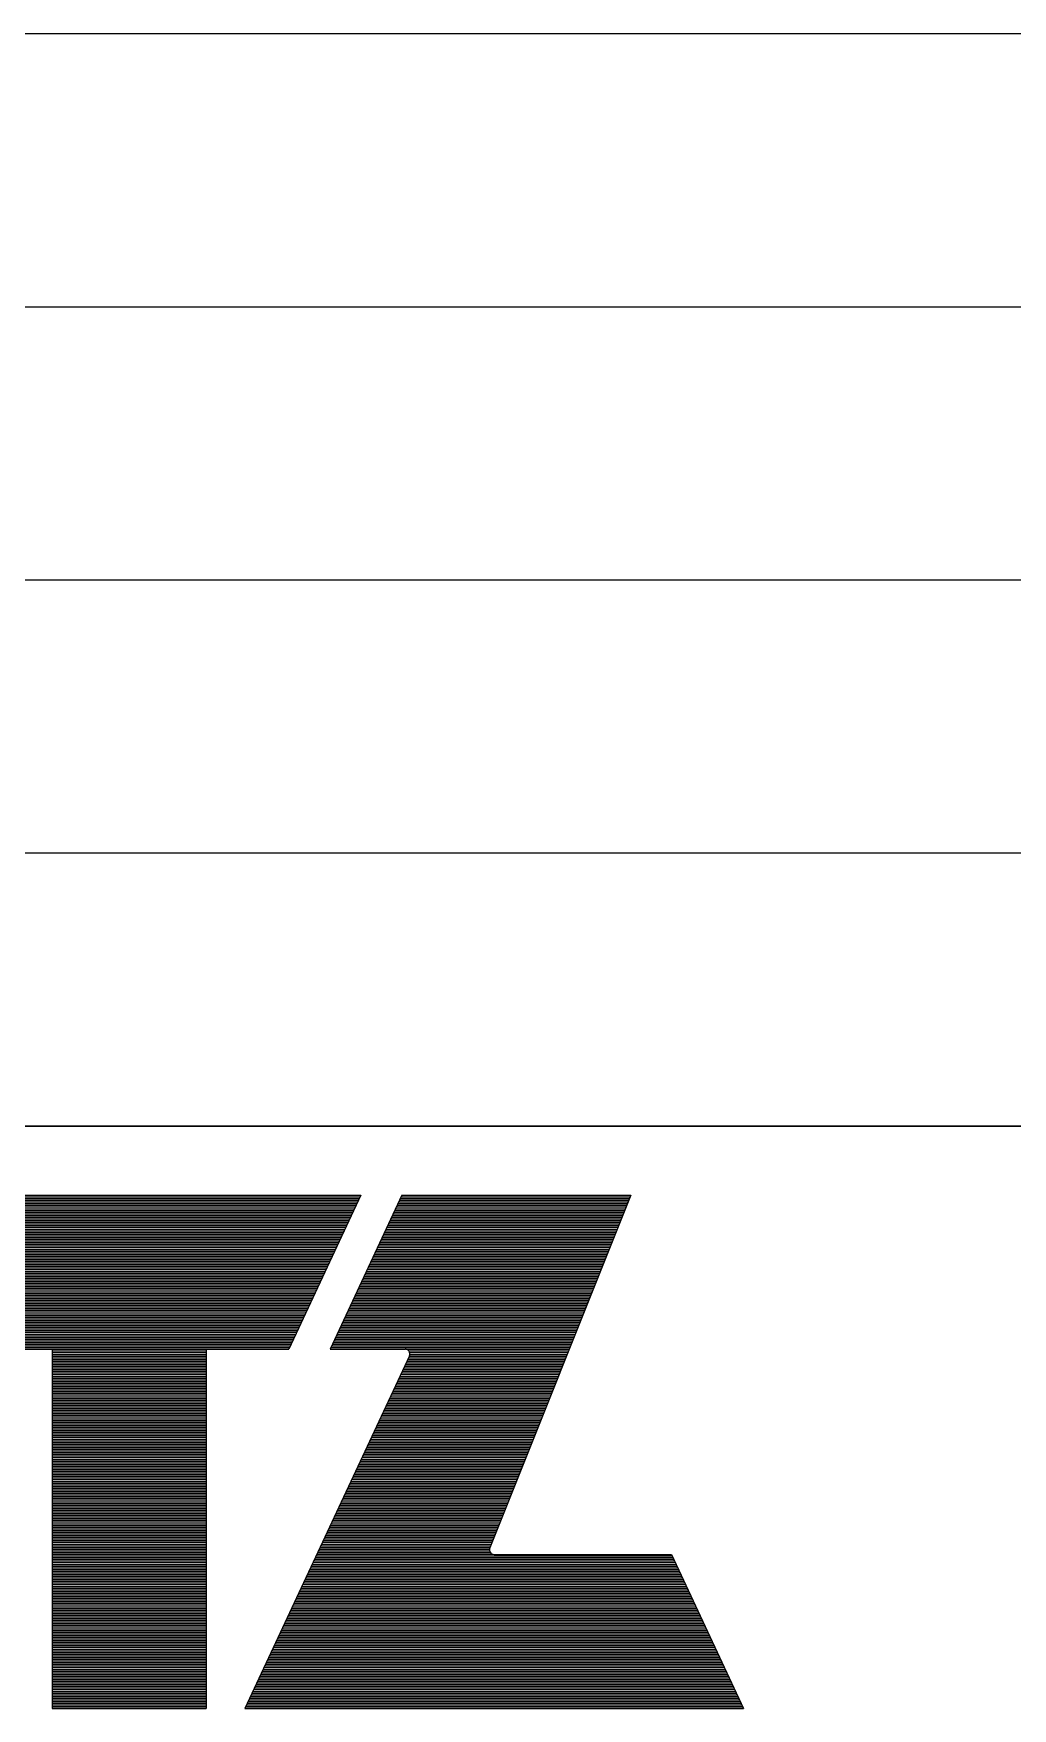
# Model space of a CAD drawing. Header units: millimetres. Extents: x 39335 to 110675, y -13954 to 36506.
# Drawn here: x 105634 to 106709, y -11114 to -9274 of the extents above; entities that cross this region are included whole.
import ezdxf

# ---------------------------------------------------------------- set-up
doc = ezdxf.new("R2010")
doc.units = ezdxf.units.MM
for name, color, linetype in [('10', 3, 'Continuous'), ('20', 4, 'Continuous'), ('schriftfeld', 7, 'Continuous')]:
    doc.layers.add(name, color=color, linetype=linetype)
doc.styles.add('Drawing NO', font='arial.ttf')
doc.styles.add('SIMPLEX', font='SIMPLEX.SHX')

# ---------------------------------------------------------------- blocks, each defined once
blk = doc.blocks.new('*X8')
at = {"color": 0, "linetype": 'ByBlock'}
for p, q in [((1106.627, 86.17989), (1110.833, 86.17989)), ((1106.641, 86.2109), (1110.845, 86.2109)), ((1106.656, 86.2419), (1110.857, 86.2419)), ((1106.67, 86.2729), (1110.87, 86.2729)), ((1106.685, 86.30389), (1110.882, 86.30389)), ((1106.699, 86.3349), (1110.895, 86.3349)), ((1106.714, 86.3659), (1110.907, 86.3659)), ((1106.482, 85.8699), (1110.708, 85.8699)), ((1106.497, 85.90089), (1110.721, 85.90089)), ((1106.511, 85.9319), (1110.733, 85.9319)), ((1106.526, 85.9629), (1110.746, 85.9629)), ((1106.54, 85.9939), (1110.758, 85.9939)), ((1106.554, 86.02489), (1110.771, 86.02489)), ((1106.569, 86.05589), (1110.783, 86.05589)), ((1106.583, 86.0869), (1110.795, 86.0869)), ((1106.598, 86.1179), (1110.808, 86.1179)), ((1106.612, 86.1489), (1110.82, 86.1489)), ((1106.338, 85.5599), (1110.584, 85.5599)), ((1106.352, 85.5909), (1110.597, 85.5909)), ((1106.367, 85.62189), (1110.609, 85.62189)), ((1106.381, 85.65289), (1110.622, 85.65289)), ((1106.396, 85.6839), (1110.634, 85.6839)), ((1106.41, 85.7149), (1110.646, 85.7149)), ((1106.424, 85.7459), (1110.659, 85.7459)), ((1106.439, 85.77689), (1110.671, 85.77689)), ((1106.453, 85.8079), (1110.684, 85.8079)), ((1106.468, 85.8389), (1110.696, 85.8389)), ((1106.193, 85.24989), (1110.46, 85.24989)), ((1106.208, 85.2809), (1110.473, 85.2809)), ((1106.222, 85.3119), (1110.485, 85.3119)), ((1106.236, 85.3429), (1110.498, 85.3429)), ((1106.251, 85.37389), (1110.51, 85.37389)), ((1106.265, 85.4049), (1110.522, 85.4049)), ((1106.28, 85.4359), (1110.535, 85.4359)), ((1106.294, 85.4669), (1110.547, 85.4669)), ((1106.309, 85.49789), (1110.56, 85.49789)), ((1106.323, 85.5289), (1110.572, 85.5289)), ((1106.049, 84.9399), (1110.336, 84.9399)), ((1106.063, 84.97089), (1110.349, 84.97089)), ((1106.077, 85.0019), (1110.361, 85.0019)), ((1106.092, 85.0329), (1110.374, 85.0329)), ((1106.106, 85.0639), (1110.386, 85.0639)), ((1106.121, 85.09489), (1110.398, 85.09489)), ((1106.135, 85.1259), (1110.411, 85.1259)), ((1106.15, 85.1569), (1110.423, 85.1569)), ((1106.164, 85.1879), (1110.436, 85.1879)), ((1106.179, 85.21889), (1110.448, 85.21889)), ((1105.904, 84.6299), (1110.212, 84.6299)), ((1105.918, 84.6609), (1110.225, 84.6609)), ((1105.933, 84.69189), (1110.237, 84.69189)), ((1105.947, 84.7229), (1110.25, 84.7229)), ((1105.962, 84.7539), (1110.262, 84.7539)), ((1105.976, 84.7849), (1110.274, 84.7849)), ((1105.991, 84.8159), (1110.287, 84.8159)), ((1106.005, 84.84689), (1110.299, 84.84689)), ((1106.02, 84.8779), (1110.312, 84.8779)), ((1106.034, 84.9089), (1110.324, 84.9089)), ((1105.759, 84.3199), (1110.088, 84.3199)), ((1105.774, 84.3509), (1110.101, 84.3509)), ((1105.788, 84.3819), (1110.113, 84.3819)), ((1105.803, 84.4129), (1110.125, 84.4129)), ((1105.817, 84.44389), (1110.138, 84.44389)), ((1105.832, 84.4749), (1110.15, 84.4749)), ((1105.846, 84.5059), (1110.163, 84.5059)), ((1105.861, 84.5369), (1110.175, 84.5369)), ((1105.875, 84.56789), (1110.188, 84.56789)), ((1105.89, 84.5989), (1110.2, 84.5989)), ((1105.615, 84.0099), (1109.964, 84.0099)), ((1105.629, 84.04089), (1109.977, 84.04089)), ((1105.644, 84.0719), (1109.989, 84.0719)), ((1105.658, 84.1029), (1110.001, 84.1029)), ((1105.673, 84.1339), (1110.014, 84.1339)), ((1105.687, 84.16489), (1110.026, 84.16489)), ((1105.702, 84.1959), (1110.039, 84.1959)), ((1105.716, 84.2269), (1110.051, 84.2269)), ((1105.73, 84.2579), (1110.063, 84.2579)), ((1105.745, 84.28889), (1110.076, 84.28889)), ((1105.485, 83.7309), (1109.853, 83.7309)), ((1105.499, 83.76189), (1109.865, 83.76189)), ((1105.514, 83.7929), (1109.877, 83.7929)), ((1105.528, 83.8239), (1109.89, 83.8239)), ((1105.543, 83.8549), (1109.902, 83.8549)), ((1105.557, 83.88589), (1109.915, 83.88589)), ((1105.572, 83.91689), (1109.927, 83.91689)), ((1105.586, 83.9479), (1109.939, 83.9479)), ((1105.6, 83.9789), (1109.952, 83.9789)), ((1105.427, 83.6069), (1109.803, 83.6069)), ((1105.441, 83.63789), (1109.815, 83.63789)), ((1105.456, 83.6689), (1109.828, 83.6689)), ((1105.47, 83.6999), (1109.84, 83.6999)), ((1106.797, 83.5759), (1109.791, 83.5759)), ((1106.848, 83.4209), (1109.729, 83.4209)), ((1106.853, 83.5449), (1109.778, 83.5449)), ((1106.863, 83.4519), (1109.741, 83.4519)), ((1106.869, 83.51389), (1109.766, 83.51389)), ((1106.871, 83.48289), (1109.753, 83.48289)), ((1106.704, 83.11089), (1109.604, 83.11089)), ((1106.718, 83.1419), (1109.617, 83.1419)), ((1106.733, 83.1729), (1109.629, 83.1729)), ((1106.747, 83.2039), (1109.642, 83.2039)), ((1106.762, 83.23489), (1109.654, 83.23489)), ((1106.776, 83.2659), (1109.667, 83.2659)), ((1106.791, 83.2969), (1109.679, 83.2969)), ((1106.805, 83.3279), (1109.691, 83.3279)), ((1106.819, 83.35889), (1109.704, 83.35889)), ((1106.834, 83.3899), (1109.716, 83.3899)), ((1106.559, 82.8009), (1109.48, 82.8009)), ((1106.574, 82.83189), (1109.493, 82.83189)), ((1106.588, 82.8629), (1109.505, 82.8629)), ((1106.603, 82.8939), (1109.518, 82.8939)), ((1106.617, 82.9249), (1109.53, 82.9249)), ((1106.631, 82.95589), (1109.542, 82.95589)), ((1106.646, 82.9869), (1109.555, 82.9869)), ((1106.66, 83.0179), (1109.567, 83.0179)), ((1106.675, 83.0489), (1109.58, 83.0489)), ((1106.689, 83.0799), (1109.592, 83.0799)), ((1106.415, 82.4909), (1109.356, 82.4909)), ((1106.429, 82.5219), (1109.369, 82.5219)), ((1106.444, 82.55289), (1109.381, 82.55289)), ((1106.458, 82.5839), (1109.394, 82.5839)), ((1106.472, 82.6149), (1109.406, 82.6149)), ((1106.487, 82.6459), (1109.418, 82.6459)), ((1106.501, 82.6769), (1109.431, 82.6769)), ((1106.516, 82.70789), (1109.443, 82.70789)), ((1106.53, 82.7389), (1109.456, 82.7389)), ((1106.545, 82.7699), (1109.468, 82.7699)), ((1106.27, 82.18089), (1109.232, 82.18089)), ((1106.285, 82.2119), (1109.245, 82.2119)), ((1106.299, 82.2429), (1109.257, 82.2429)), ((1106.313, 82.2739), (1109.27, 82.2739)), ((1106.328, 82.30489), (1109.282, 82.30489)), ((1106.342, 82.3359), (1109.294, 82.3359)), ((1106.357, 82.3669), (1109.307, 82.3669)), ((1106.371, 82.3979), (1109.319, 82.3979)), ((1106.386, 82.42889), (1109.332, 82.42889)), ((1106.4, 82.4599), (1109.344, 82.4599)), ((1106.125, 81.8709), (1109.108, 81.8709)), ((1106.14, 81.90189), (1109.121, 81.90189)), ((1106.154, 81.9329), (1109.133, 81.9329)), ((1106.169, 81.9639), (1109.146, 81.9639)), ((1106.183, 81.9949), (1109.158, 81.9949)), ((1106.198, 82.02589), (1109.17, 82.02589)), ((1106.212, 82.0569), (1109.183, 82.0569)), ((1106.227, 82.0879), (1109.195, 82.0879)), ((1106.241, 82.1189), (1109.208, 82.1189)), ((1106.256, 82.14989), (1109.22, 82.14989)), ((1105.981, 81.5609), (1108.984, 81.5609)), ((1105.995, 81.5919), (1108.997, 81.5919)), ((1106.01, 81.62289), (1109.009, 81.62289)), ((1106.024, 81.6539), (1109.021, 81.6539)), ((1106.039, 81.6849), (1109.034, 81.6849)), ((1106.053, 81.7159), (1109.046, 81.7159)), ((1106.068, 81.74689), (1109.059, 81.74689)), ((1106.082, 81.77789), (1109.071, 81.77789)), ((1106.097, 81.8089), (1109.083, 81.8089)), ((1106.111, 81.8399), (1109.096, 81.8399)), ((1105.836, 81.2509), (1108.86, 81.2509)), ((1105.851, 81.2819), (1108.873, 81.2819)), ((1105.865, 81.3129), (1108.885, 81.3129)), ((1105.88, 81.34389), (1108.897, 81.34389)), ((1105.894, 81.37489), (1108.91, 81.37489)), ((1105.909, 81.4059), (1108.922, 81.4059)), ((1105.923, 81.4369), (1108.935, 81.4369)), ((1105.938, 81.4679), (1108.947, 81.4679)), ((1105.952, 81.49889), (1108.959, 81.49889)), ((1105.967, 81.5299), (1108.972, 81.5299)), ((1105.706, 80.97189), (1108.749, 80.97189)), ((1105.721, 81.0029), (1108.761, 81.0029)), ((1105.735, 81.0339), (1108.773, 81.0339)), ((1105.75, 81.0649), (1108.786, 81.0649)), ((1105.764, 81.09589), (1108.798, 81.09589)), ((1105.779, 81.1269), (1108.811, 81.1269)), ((1105.793, 81.1579), (1108.823, 81.1579)), ((1105.807, 81.1889), (1108.835, 81.1889)), ((1105.822, 81.21989), (1108.848, 81.21989)), ((1105.562, 80.6619), (1108.625, 80.6619)), ((1105.576, 80.69289), (1108.637, 80.69289)), ((1105.591, 80.7239), (1108.649, 80.7239)), ((1105.605, 80.7549), (1108.662, 80.7549)), ((1105.62, 80.7859), (1108.674, 80.7859)), ((1105.634, 80.81689), (1108.687, 80.81689)), ((1105.649, 80.8479), (1108.699, 80.8479)), ((1105.663, 80.8789), (1108.711, 80.8789)), ((1105.677, 80.9099), (1108.724, 80.9099)), ((1105.692, 80.9409), (1108.736, 80.9409)), ((1105.417, 80.3519), (1108.5, 80.3519)), ((1105.432, 80.3829), (1108.513, 80.3829)), ((1105.446, 80.41389), (1108.525, 80.41389)), ((1105.461, 80.4449), (1108.538, 80.4449)), ((1105.475, 80.4759), (1108.55, 80.4759)), ((1105.49, 80.5069), (1108.563, 80.5069)), ((1105.504, 80.5379), (1108.575, 80.5379)), ((1105.518, 80.56889), (1108.587, 80.56889)), ((1105.533, 80.5999), (1108.6, 80.5999)), ((1105.547, 80.6309), (1108.612, 80.6309)), ((1105.273, 80.04189), (1108.376, 80.04189)), ((1105.287, 80.0729), (1108.389, 80.0729)), ((1105.302, 80.1039), (1108.401, 80.1039)), ((1105.316, 80.1349), (1108.414, 80.1349)), ((1105.33, 80.16589), (1108.426, 80.16589)), ((1105.345, 80.1969), (1108.438, 80.1969)), ((1105.359, 80.2279), (1108.451, 80.2279)), ((1105.374, 80.2589), (1108.463, 80.2589)), ((1105.388, 80.28989), (1108.476, 80.28989)), ((1105.403, 80.3209), (1108.488, 80.3209)), ((1105.128, 79.7319), (1111.704, 79.7319)), ((1105.143, 79.76289), (1111.69, 79.76289)), ((1105.157, 79.7939), (1111.675, 79.7939)), ((1105.172, 79.8249), (1108.385, 79.8249)), ((1105.186, 79.8559), (1108.345, 79.8559)), ((1105.2, 79.88689), (1108.331, 79.88689)), ((1105.215, 79.9179), (1108.33, 79.9179)), ((1105.229, 79.9489), (1108.339, 79.9489)), ((1105.244, 79.9799), (1108.352, 79.9799)), ((1105.258, 80.01089), (1108.364, 80.01089)), ((1104.984, 79.4219), (1111.849, 79.4219)), ((1104.998, 79.4529), (1111.834, 79.4529)), ((1105.012, 79.48389), (1111.82, 79.48389)), ((1105.027, 79.5149), (1111.805, 79.5149)), ((1105.041, 79.5459), (1111.791, 79.5459)), ((1105.056, 79.5769), (1111.777, 79.5769)), ((1105.07, 79.60789), (1111.762, 79.60789)), ((1105.085, 79.63889), (1111.748, 79.63889)), ((1105.099, 79.6699), (1111.733, 79.6699)), ((1105.114, 79.7009), (1111.719, 79.7009)), ((1104.839, 79.1119), (1111.993, 79.1119)), ((1104.853, 79.1429), (1111.979, 79.1429)), ((1104.868, 79.1739), (1111.964, 79.1739)), ((1104.882, 79.2049), (1111.95, 79.2049)), ((1104.897, 79.23589), (1111.936, 79.23589)), ((1104.911, 79.2669), (1111.921, 79.2669)), ((1104.926, 79.2979), (1111.907, 79.2979)), ((1104.94, 79.3289), (1111.892, 79.3289)), ((1104.955, 79.35989), (1111.878, 79.35989)), ((1104.969, 79.3909), (1111.863, 79.3909)), ((1104.694, 78.8019), (1112.138, 78.8019)), ((1104.709, 78.83289), (1112.124, 78.83289)), ((1104.723, 78.8639), (1112.109, 78.8639)), ((1104.738, 78.8949), (1112.095, 78.8949)), ((1104.752, 78.9259), (1112.08, 78.9259)), ((1104.767, 78.95689), (1112.066, 78.95689)), ((1104.781, 78.9879), (1112.051, 78.9879)), ((1104.796, 79.0189), (1112.037, 79.0189)), ((1104.81, 79.0499), (1112.022, 79.0499)), ((1104.825, 79.08089), (1112.008, 79.08089)), ((1104.55, 78.4919), (1112.282, 78.4919)), ((1104.564, 78.5229), (1112.268, 78.5229)), ((1104.579, 78.55389), (1112.254, 78.55389)), ((1104.593, 78.5849), (1112.239, 78.5849)), ((1104.608, 78.6159), (1112.225, 78.6159)), ((1104.622, 78.6469), (1112.21, 78.6469)), ((1104.637, 78.67789), (1112.196, 78.67789)), ((1104.651, 78.7089), (1112.181, 78.7089)), ((1104.666, 78.7399), (1112.167, 78.7399)), ((1104.68, 78.7709), (1112.152, 78.7709)), ((1104.42, 78.2129), (1112.413, 78.2129)), ((1104.434, 78.2439), (1112.398, 78.2439)), ((1104.449, 78.27489), (1112.384, 78.27489)), ((1104.463, 78.30589), (1112.369, 78.30589)), ((1104.478, 78.3369), (1112.355, 78.3369)), ((1104.492, 78.3679), (1112.34, 78.3679)), ((1104.506, 78.3989), (1112.326, 78.3989)), ((1104.521, 78.42989), (1112.311, 78.42989)), ((1104.535, 78.4609), (1112.297, 78.4609)), ((1104.275, 77.90289), (1112.557, 77.90289)), ((1104.29, 77.9339), (1112.543, 77.9339)), ((1104.304, 77.9649), (1112.528, 77.9649)), ((1104.319, 77.9959), (1112.514, 77.9959)), ((1104.333, 78.02689), (1112.499, 78.02689)), ((1104.348, 78.0579), (1112.485, 78.0579)), ((1104.362, 78.0889), (1112.47, 78.0889)), ((1104.376, 78.1199), (1112.456, 78.1199)), ((1104.391, 78.15089), (1112.442, 78.15089)), ((1104.405, 78.1819), (1112.427, 78.1819)), ((1104.131, 77.5929), (1112.702, 77.5929)), ((1104.145, 77.62389), (1112.687, 77.62389)), ((1104.16, 77.6549), (1112.673, 77.6549)), ((1104.174, 77.6859), (1112.658, 77.6859)), ((1104.188, 77.7169), (1112.644, 77.7169)), ((1104.203, 77.74789), (1112.629, 77.74789)), ((1104.217, 77.7789), (1112.615, 77.7789)), ((1104.232, 77.8099), (1112.601, 77.8099)), ((1104.246, 77.8409), (1112.586, 77.8409)), ((1104.261, 77.87189), (1112.572, 77.87189)), ((1103.986, 77.2829), (1112.846, 77.2829)), ((1104.001, 77.3139), (1112.832, 77.3139)), ((1104.015, 77.34489), (1112.817, 77.34489)), ((1104.03, 77.3759), (1112.803, 77.3759)), ((1104.044, 77.4069), (1112.788, 77.4069)), ((1104.058, 77.4379), (1112.774, 77.4379)), ((1104.073, 77.46889), (1112.76, 77.46889)), ((1104.087, 77.49989), (1112.745, 77.49989)), ((1104.102, 77.5309), (1112.731, 77.5309)), ((1104.116, 77.5619), (1112.716, 77.5619)), ((1103.856, 77.0039), (1112.976, 77.0039)), ((1103.87, 77.0349), (1112.962, 77.0349)), ((1103.885, 77.0659), (1112.948, 77.0659)), ((1103.899, 77.09689), (1112.933, 77.09689)), ((1103.914, 77.1279), (1112.919, 77.1279)), ((1103.928, 77.1589), (1112.904, 77.1589)), ((1103.943, 77.1899), (1112.89, 77.1899)), ((1103.957, 77.22089), (1112.875, 77.22089)), ((1103.972, 77.2519), (1112.861, 77.2519))]:
    blk.add_line(p, q, dxfattribs=at)
blk = doc.blocks.new('*X5')
at = {"color": 0, "linetype": 'ByBlock'}
for p, q in [((1096.824, 86.3659), (1105.959, 86.3659)), ((1096.824, 86.3349), (1105.945, 86.3349)), ((1096.824, 86.30389), (1105.931, 86.30389)), ((1096.824, 86.2729), (1105.916, 86.2729)), ((1096.824, 86.2419), (1105.902, 86.2419)), ((1096.824, 86.2109), (1105.887, 86.2109)), ((1096.824, 86.17989), (1105.873, 86.17989)), ((1096.824, 86.1489), (1105.858, 86.1489)), ((1096.824, 86.1179), (1105.844, 86.1179)), ((1096.824, 86.0869), (1105.829, 86.0869)), ((1096.824, 86.05589), (1105.815, 86.05589)), ((1096.824, 86.02489), (1105.8, 86.02489)), ((1096.824, 85.9939), (1105.786, 85.9939)), ((1096.824, 85.9629), (1105.771, 85.9629)), ((1096.824, 85.9319), (1105.757, 85.9319)), ((1096.824, 85.90089), (1105.743, 85.90089)), ((1096.824, 85.8699), (1105.728, 85.8699)), ((1096.824, 85.8389), (1105.714, 85.8389)), ((1096.824, 85.8079), (1105.699, 85.8079)), ((1096.824, 85.77689), (1105.685, 85.77689)), ((1096.824, 85.7459), (1105.67, 85.7459)), ((1096.824, 85.7149), (1105.656, 85.7149)), ((1096.824, 85.6839), (1105.641, 85.6839)), ((1096.824, 85.65289), (1105.627, 85.65289)), ((1096.824, 85.62189), (1105.612, 85.62189)), ((1096.824, 85.5909), (1105.598, 85.5909)), ((1096.824, 85.5599), (1105.584, 85.5599)), ((1096.824, 85.5289), (1105.569, 85.5289)), ((1096.824, 85.49789), (1105.555, 85.49789)), ((1096.824, 85.4669), (1105.54, 85.4669)), ((1096.824, 85.4359), (1105.526, 85.4359)), ((1096.824, 85.4049), (1105.511, 85.4049)), ((1096.824, 85.37389), (1105.497, 85.37389)), ((1096.824, 85.3429), (1105.482, 85.3429)), ((1096.824, 85.3119), (1105.468, 85.3119)), ((1096.824, 85.2809), (1105.453, 85.2809)), ((1096.824, 85.24989), (1105.439, 85.24989)), ((1096.824, 85.21889), (1105.425, 85.21889)), ((1096.824, 85.1879), (1105.41, 85.1879)), ((1096.824, 85.1569), (1105.396, 85.1569)), ((1096.824, 85.1259), (1105.381, 85.1259)), ((1096.824, 85.09489), (1105.367, 85.09489)), ((1096.824, 85.0639), (1105.352, 85.0639)), ((1096.824, 85.0329), (1105.338, 85.0329)), ((1096.824, 85.0019), (1105.323, 85.0019)), ((1096.824, 84.97089), (1105.309, 84.97089)), ((1096.824, 84.9399), (1105.294, 84.9399)), ((1096.824, 84.9089), (1105.28, 84.9089)), ((1096.824, 84.8779), (1105.266, 84.8779)), ((1096.824, 84.84689), (1105.251, 84.84689)), ((1096.824, 84.8159), (1105.237, 84.8159)), ((1096.824, 84.7849), (1105.222, 84.7849)), ((1096.824, 84.7539), (1105.208, 84.7539)), ((1096.824, 84.7229), (1105.193, 84.7229)), ((1096.824, 84.69189), (1105.179, 84.69189)), ((1096.824, 84.6609), (1105.164, 84.6609)), ((1096.824, 84.6299), (1105.15, 84.6299)), ((1096.824, 84.5989), (1105.135, 84.5989)), ((1096.824, 84.56789), (1105.121, 84.56789)), ((1096.824, 84.5369), (1105.107, 84.5369)), ((1096.824, 84.5059), (1105.092, 84.5059)), ((1096.824, 84.4749), (1105.078, 84.4749)), ((1096.824, 84.44389), (1105.063, 84.44389)), ((1096.824, 84.4129), (1105.049, 84.4129)), ((1096.824, 84.3819), (1105.034, 84.3819)), ((1096.824, 84.3509), (1105.02, 84.3509)), ((1096.824, 84.3199), (1105.005, 84.3199)), ((1096.824, 84.28889), (1104.991, 84.28889)), ((1096.824, 84.2579), (1104.976, 84.2579)), ((1096.824, 84.2269), (1104.962, 84.2269)), ((1096.824, 84.1959), (1104.948, 84.1959)), ((1096.824, 84.16489), (1104.933, 84.16489)), ((1096.824, 84.1339), (1104.919, 84.1339)), ((1096.824, 84.1029), (1104.904, 84.1029)), ((1096.824, 84.0719), (1104.89, 84.0719)), ((1096.824, 84.04089), (1104.875, 84.04089)), ((1096.824, 84.0099), (1104.861, 84.0099)), ((1096.824, 83.9789), (1104.846, 83.9789)), ((1096.824, 83.9479), (1104.832, 83.9479)), ((1096.824, 83.91689), (1104.817, 83.91689)), ((1096.824, 83.88589), (1104.803, 83.88589)), ((1096.824, 83.8549), (1104.789, 83.8549)), ((1096.824, 83.8239), (1104.774, 83.8239)), ((1096.824, 83.7929), (1104.76, 83.7929)), ((1096.824, 83.76189), (1104.745, 83.76189)), ((1096.824, 83.7309), (1104.731, 83.7309)), ((1096.824, 83.6999), (1104.716, 83.6999)), ((1096.824, 83.6689), (1104.702, 83.6689)), ((1096.824, 83.63789), (1104.687, 83.63789)), ((1096.824, 83.6069), (1104.673, 83.6069)), ((1100.327, 83.5759), (1103.146, 83.5759)), ((1100.327, 83.5449), (1103.146, 83.5449)), ((1100.327, 83.51389), (1103.146, 83.51389)), ((1100.327, 83.48289), (1103.146, 83.48289)), ((1100.327, 83.4519), (1103.146, 83.4519)), ((1100.327, 83.4209), (1103.146, 83.4209)), ((1100.327, 83.3899), (1103.146, 83.3899)), ((1100.327, 83.35889), (1103.146, 83.35889)), ((1100.327, 83.3279), (1103.146, 83.3279)), ((1100.327, 83.2969), (1103.146, 83.2969)), ((1100.327, 83.2659), (1103.146, 83.2659)), ((1100.327, 83.23489), (1103.146, 83.23489)), ((1100.327, 83.2039), (1103.146, 83.2039)), ((1100.327, 83.1729), (1103.146, 83.1729)), ((1100.327, 83.1419), (1103.146, 83.1419)), ((1100.327, 83.11089), (1103.146, 83.11089)), ((1100.327, 83.0799), (1103.146, 83.0799)), ((1100.327, 83.0489), (1103.146, 83.0489)), ((1100.327, 83.0179), (1103.146, 83.0179)), ((1100.327, 82.9869), (1103.146, 82.9869)), ((1100.327, 82.95589), (1103.146, 82.95589)), ((1100.327, 82.9249), (1103.146, 82.9249)), ((1100.327, 82.8939), (1103.146, 82.8939)), ((1100.327, 82.8629), (1103.146, 82.8629)), ((1100.327, 82.83189), (1103.146, 82.83189)), ((1100.327, 82.8009), (1103.146, 82.8009)), ((1100.327, 82.7699), (1103.146, 82.7699)), ((1100.327, 82.7389), (1103.146, 82.7389)), ((1100.327, 82.70789), (1103.146, 82.70789)), ((1100.327, 82.6769), (1103.146, 82.6769)), ((1100.327, 82.6459), (1103.146, 82.6459)), ((1100.327, 82.6149), (1103.146, 82.6149)), ((1100.327, 82.5839), (1103.146, 82.5839)), ((1100.327, 82.55289), (1103.146, 82.55289)), ((1100.327, 82.5219), (1103.146, 82.5219)), ((1100.327, 82.4909), (1103.146, 82.4909)), ((1100.327, 82.4599), (1103.146, 82.4599)), ((1100.327, 82.42889), (1103.146, 82.42889)), ((1100.327, 82.3979), (1103.146, 82.3979)), ((1100.327, 82.3669), (1103.146, 82.3669)), ((1100.327, 82.3359), (1103.146, 82.3359)), ((1100.327, 82.30489), (1103.146, 82.30489)), ((1100.327, 82.2739), (1103.146, 82.2739)), ((1100.327, 82.2429), (1103.146, 82.2429)), ((1100.327, 82.2119), (1103.146, 82.2119)), ((1100.327, 82.18089), (1103.146, 82.18089)), ((1100.327, 82.14989), (1103.146, 82.14989)), ((1100.327, 82.1189), (1103.146, 82.1189)), ((1100.327, 82.0879), (1103.146, 82.0879)), ((1100.327, 82.0569), (1103.146, 82.0569)), ((1100.327, 82.02589), (1103.146, 82.02589)), ((1100.327, 81.9949), (1103.146, 81.9949)), ((1100.327, 81.9639), (1103.146, 81.9639)), ((1100.327, 81.9329), (1103.146, 81.9329)), ((1100.327, 81.90189), (1103.146, 81.90189)), ((1100.327, 81.8709), (1103.146, 81.8709)), ((1100.327, 81.8399), (1103.146, 81.8399)), ((1100.327, 81.8089), (1103.146, 81.8089)), ((1100.327, 81.77789), (1103.146, 81.77789)), ((1100.327, 81.74689), (1103.146, 81.74689)), ((1100.327, 81.7159), (1103.146, 81.7159)), ((1100.327, 81.6849), (1103.146, 81.6849)), ((1100.327, 81.6539), (1103.146, 81.6539)), ((1100.327, 81.62289), (1103.146, 81.62289)), ((1100.327, 81.5919), (1103.146, 81.5919)), ((1100.327, 81.5609), (1103.146, 81.5609)), ((1100.327, 81.5299), (1103.146, 81.5299)), ((1100.327, 81.49889), (1103.146, 81.49889)), ((1100.327, 81.4679), (1103.146, 81.4679)), ((1100.327, 81.4369), (1103.146, 81.4369)), ((1100.327, 81.4059), (1103.146, 81.4059)), ((1100.327, 81.37489), (1103.146, 81.37489)), ((1100.327, 81.34389), (1103.146, 81.34389)), ((1100.327, 81.3129), (1103.146, 81.3129)), ((1100.327, 81.2819), (1103.146, 81.2819)), ((1100.327, 81.2509), (1103.146, 81.2509)), ((1100.327, 81.21989), (1103.146, 81.21989)), ((1100.327, 81.1889), (1103.146, 81.1889)), ((1100.327, 81.1579), (1103.146, 81.1579)), ((1100.327, 81.1269), (1103.146, 81.1269)), ((1100.327, 81.09589), (1103.146, 81.09589)), ((1100.327, 81.0649), (1103.146, 81.0649)), ((1100.327, 81.0339), (1103.146, 81.0339)), ((1100.327, 81.0029), (1103.146, 81.0029)), ((1100.327, 80.97189), (1103.146, 80.97189)), ((1100.327, 80.9409), (1103.146, 80.9409)), ((1100.327, 80.9099), (1103.146, 80.9099)), ((1100.327, 80.8789), (1103.146, 80.8789)), ((1100.327, 80.8479), (1103.146, 80.8479)), ((1100.327, 80.81689), (1103.146, 80.81689)), ((1100.327, 80.7859), (1103.146, 80.7859)), ((1100.327, 80.7549), (1103.146, 80.7549)), ((1100.327, 80.7239), (1103.146, 80.7239)), ((1100.327, 80.69289), (1103.146, 80.69289)), ((1100.327, 80.6619), (1103.146, 80.6619)), ((1100.327, 80.6309), (1103.146, 80.6309)), ((1100.327, 80.5999), (1103.146, 80.5999)), ((1100.327, 80.56889), (1103.146, 80.56889)), ((1100.327, 80.5379), (1103.146, 80.5379)), ((1100.327, 80.5069), (1103.146, 80.5069)), ((1100.327, 80.4759), (1103.146, 80.4759)), ((1100.327, 80.4449), (1103.146, 80.4449)), ((1100.327, 80.41389), (1103.146, 80.41389)), ((1100.327, 80.3829), (1103.146, 80.3829)), ((1100.327, 80.3519), (1103.146, 80.3519)), ((1100.327, 80.3209), (1103.146, 80.3209)), ((1100.327, 80.28989), (1103.146, 80.28989)), ((1100.327, 80.2589), (1103.146, 80.2589)), ((1100.327, 80.2279), (1103.146, 80.2279)), ((1100.327, 80.1969), (1103.146, 80.1969)), ((1100.327, 80.16589), (1103.146, 80.16589)), ((1100.327, 80.1349), (1103.146, 80.1349)), ((1100.327, 80.1039), (1103.146, 80.1039)), ((1100.327, 80.0729), (1103.146, 80.0729)), ((1100.327, 80.04189), (1103.146, 80.04189)), ((1100.327, 80.01089), (1103.146, 80.01089)), ((1100.327, 79.9799), (1103.146, 79.9799)), ((1100.327, 79.9489), (1103.146, 79.9489)), ((1100.327, 79.9179), (1103.146, 79.9179)), ((1100.327, 79.88689), (1103.146, 79.88689)), ((1100.327, 79.8559), (1103.146, 79.8559)), ((1100.327, 79.8249), (1103.146, 79.8249)), ((1100.327, 79.7939), (1103.146, 79.7939)), ((1100.327, 79.76289), (1103.146, 79.76289)), ((1100.327, 79.7319), (1103.146, 79.7319)), ((1100.327, 79.7009), (1103.146, 79.7009)), ((1100.327, 79.6699), (1103.146, 79.6699)), ((1100.327, 79.63889), (1103.146, 79.63889)), ((1100.327, 79.60789), (1103.146, 79.60789)), ((1100.327, 79.5769), (1103.146, 79.5769)), ((1100.327, 79.5459), (1103.146, 79.5459)), ((1100.327, 79.5149), (1103.146, 79.5149)), ((1100.327, 79.48389), (1103.146, 79.48389)), ((1100.327, 79.4529), (1103.146, 79.4529)), ((1100.327, 79.4219), (1103.146, 79.4219)), ((1100.327, 79.3909), (1103.146, 79.3909)), ((1100.327, 79.35989), (1103.146, 79.35989)), ((1100.327, 79.3289), (1103.146, 79.3289)), ((1100.327, 79.2979), (1103.146, 79.2979)), ((1100.327, 79.2669), (1103.146, 79.2669)), ((1100.327, 79.23589), (1103.146, 79.23589)), ((1100.327, 79.2049), (1103.146, 79.2049)), ((1100.327, 79.1739), (1103.146, 79.1739)), ((1100.327, 79.1429), (1103.146, 79.1429)), ((1100.327, 79.1119), (1103.146, 79.1119)), ((1100.327, 79.08089), (1103.146, 79.08089)), ((1100.327, 79.0499), (1103.146, 79.0499)), ((1100.327, 79.0189), (1103.146, 79.0189)), ((1100.327, 78.9879), (1103.146, 78.9879)), ((1100.327, 78.95689), (1103.146, 78.95689)), ((1100.327, 78.9259), (1103.146, 78.9259)), ((1100.327, 78.8949), (1103.146, 78.8949)), ((1100.327, 78.8639), (1103.146, 78.8639)), ((1100.327, 78.83289), (1103.146, 78.83289)), ((1100.327, 78.8019), (1103.146, 78.8019)), ((1100.327, 78.7709), (1103.146, 78.7709)), ((1100.327, 78.7399), (1103.146, 78.7399)), ((1100.327, 78.7089), (1103.146, 78.7089)), ((1100.327, 78.67789), (1103.146, 78.67789)), ((1100.327, 78.6469), (1103.146, 78.6469)), ((1100.327, 78.6159), (1103.146, 78.6159)), ((1100.327, 78.5849), (1103.146, 78.5849)), ((1100.327, 78.55389), (1103.146, 78.55389)), ((1100.327, 78.5229), (1103.146, 78.5229)), ((1100.327, 78.4919), (1103.146, 78.4919)), ((1100.327, 78.4609), (1103.146, 78.4609)), ((1100.327, 78.42989), (1103.146, 78.42989)), ((1100.327, 78.3989), (1103.146, 78.3989)), ((1100.327, 78.3679), (1103.146, 78.3679)), ((1100.327, 78.3369), (1103.146, 78.3369)), ((1100.327, 78.30589), (1103.146, 78.30589)), ((1100.327, 78.27489), (1103.146, 78.27489)), ((1100.327, 78.2439), (1103.146, 78.2439)), ((1100.327, 78.2129), (1103.146, 78.2129)), ((1100.327, 78.1819), (1103.146, 78.1819)), ((1100.327, 78.15089), (1103.146, 78.15089)), ((1100.327, 78.1199), (1103.146, 78.1199)), ((1100.327, 78.0889), (1103.146, 78.0889)), ((1100.327, 78.0579), (1103.146, 78.0579)), ((1100.327, 78.02689), (1103.146, 78.02689)), ((1100.327, 77.9959), (1103.146, 77.9959)), ((1100.327, 77.9649), (1103.146, 77.9649)), ((1100.327, 77.9339), (1103.146, 77.9339)), ((1100.327, 77.90289), (1103.146, 77.90289)), ((1100.327, 77.87189), (1103.146, 77.87189)), ((1100.327, 77.8409), (1103.146, 77.8409)), ((1100.327, 77.8099), (1103.146, 77.8099)), ((1100.327, 77.7789), (1103.146, 77.7789)), ((1100.327, 77.74789), (1103.146, 77.74789)), ((1100.327, 77.7169), (1103.146, 77.7169)), ((1100.327, 77.6859), (1103.146, 77.6859)), ((1100.327, 77.6549), (1103.146, 77.6549)), ((1100.327, 77.62389), (1103.146, 77.62389)), ((1100.327, 77.5929), (1103.146, 77.5929)), ((1100.327, 77.5619), (1103.146, 77.5619)), ((1100.327, 77.5309), (1103.146, 77.5309)), ((1100.327, 77.49989), (1103.146, 77.49989)), ((1100.327, 77.46889), (1103.146, 77.46889)), ((1100.327, 77.4379), (1103.146, 77.4379)), ((1100.327, 77.4069), (1103.146, 77.4069)), ((1100.327, 77.3759), (1103.146, 77.3759)), ((1100.327, 77.34489), (1103.146, 77.34489)), ((1100.327, 77.3139), (1103.146, 77.3139)), ((1100.327, 77.2829), (1103.146, 77.2829)), ((1100.327, 77.2519), (1103.146, 77.2519)), ((1100.327, 77.22089), (1103.146, 77.22089)), ((1100.327, 77.1899), (1103.146, 77.1899)), ((1100.327, 77.1589), (1103.146, 77.1589)), ((1100.327, 77.1279), (1103.146, 77.1279)), ((1100.327, 77.09689), (1103.146, 77.09689)), ((1100.327, 77.0659), (1103.146, 77.0659)), ((1100.327, 77.0349), (1103.146, 77.0349)), ((1100.327, 77.0039), (1103.146, 77.0039))]:
    blk.add_line(p, q, dxfattribs=at)
blk = doc.blocks.new('ATCPTTITLE')
at = {"layer": '10', "color": 3}
blk.add_line((-94347.07, 2483.942), (-94167.07, 2483.942), dxfattribs=at)
at = {"layer": 'schriftfeld', "color": 4}
for p, q in [((-94328.07, 2478.942), (-94206.07, 2478.942)), ((-94328.07, 2473.942), (-94206.07, 2473.942)), ((-94328.07, 2468.942), (-94206.07, 2468.942))]:
    blk.add_line(p, q, dxfattribs=at)
at = {"layer": 'schriftfeld', "color": 1}
blk.add_line((-94167.07, 2463.942), (-94332.07, 2463.942), dxfattribs=at)
at = {"layer": 'schriftfeld', "color": 3}
for p, q in [((-94328.07, 2463.942), (-94168.07, 2463.942)), ((-94244.246, 2462.679), (-94235.096, 2462.679)), ((-94235.096, 2462.679), (-94236.411, 2459.86)), ((-94234.342, 2462.679), (-94235.657, 2459.86)), ((-94234.342, 2462.679), (-94230.151, 2462.679)), ((-94230.151, 2462.679), (-94232.734, 2456.223)), ((-94244.246, 2459.86), (-94240.743, 2459.86)), ((-94240.743, 2459.86), (-94240.743, 2453.282)), ((-94237.924, 2459.86), (-94237.924, 2453.282)), ((-94237.924, 2459.86), (-94236.411, 2459.86)), ((-94234.205, 2459.738), (-94237.216, 2453.282)), ((-94235.657, 2459.86), (-94234.283, 2459.86)), ((-94232.657, 2456.101), (-94229.406, 2456.101)), ((-94229.406, 2456.101), (-94228.092, 2453.282)), ((-94240.743, 2453.282), (-94237.924, 2453.282)), ((-94237.216, 2453.282), (-94228.092, 2453.282))]:
    blk.add_line(p, q, dxfattribs=at)
for centre, start, end in [((-94234.283, 2459.774), 335, 90), ((-94232.657, 2456.187), 155, 270)]:
    blk.add_arc(centre, 0.0854, start, end, dxfattribs=at)
for name in ['*X5', '*X8']:
    blk.add_blockref(name, (-95341.07, 2376.282), dxfattribs=at)
at = {"color": 1}
for tag, p, style, width in [('DRAWINGNO', (-94239.057, 2436.977), 'Drawing NO', 0.85), ('DRAWINGTITLE1', (-94314.355, 2436.289), 'Drawing NO', 0.85), ('LANG.', (-94186.167, 2436.027), 'SIMPLEX', 0.710102), ('-', (-94193.91, 2434.737), 'SIMPLEX', 0.710102), ('DRAWINGTITLE2', (-94314.355, 2428.845), 'Drawing NO', 0.85)]:
    blk.add_attdef(tag, p, '', height=4.9, dxfattribs=dict(at, style=style, width=width))
at = {"layer": '10', "color": 3, "style": 'SIMPLEX', "width": 0.750376}
for tag, p in [('ORDECODE', (-94339.774, 2456.306)), ('ORDERNUMBER', (-94340.078, 2417.33))]:
    blk.add_attdef(tag, p, '', height=3.5, rotation=90, dxfattribs=at)
at = {"layer": '10', "color": 3, "style": 'SIMPLEX', "width": 0.960632}
blk.add_attdef('SCALE', (-94331.447, 2436.907), '', height=3.5, dxfattribs=at)
at = {"layer": '20', "color": 4, "style": 'SIMPLEX', "width": 0.679426}
for tag, p in [('DESIGNEDDATE', (-94317.461, 2459.727)), ('DESIGNNAME', (-94297.662, 2459.727)), ('CHECKEDDATE', (-94317.461, 2455.054)), ('CHECKNAME', (-94297.662, 2454.727)), ('APPROVEDDATE', (-94317.461, 2450.054)), ('APPROVEDNAME', (-94297.662, 2449.727))]:
    blk.add_attdef(tag, p, '', height=2.5, dxfattribs=at)
at = {"layer": 'schriftfeld', "color": 4, "style": 'SIMPLEX'}
for tag, p in [('REV.NAME3', (-94297.83, 2479.937)), ('DESCRIPITION3', (-94256.888, 2479.937)), ('Rev.', (-94327.049, 2479.777)), ('REV.DATE1', (-94315.928, 2479.7)), ('REV.NAME2', (-94297.83, 2474.937)), ('DESCRIPITION2', (-94256.888, 2474.937)), ('Rev.', (-94327.049, 2474.629)), ('REV.DATE1', (-94315.928, 2474.7)), ('Rev.', (-94327.049, 2469.815)), ('REV.NAME1', (-94297.83, 2469.937)), ('DESCRIPITION1', (-94256.888, 2469.937)), ('REV.DATE1', (-94315.928, 2469.7))]:
    blk.add_attdef(tag, p, '', height=1.8, dxfattribs=at)
for tag, p, width in [('REV.CHECKDATE3', (-94198.418, 2479.964), 0.901728), ('REV.CHECKNAME3', (-94179.418, 2479.964), 0.901728), ('REV.CHECKDATE2', (-94198.418, 2474.964), 0.901728), ('REV.CHECKNAME2', (-94179.418, 2474.964), 0.901728), ('REV.CHECKDATE1', (-94198.418, 2469.964), 0.901728), ('REV.CHECKNAME1', (-94179.418, 2469.964), 0.901728), ('REF.DRAWINGMNO', (-94197.125, 2460.302), 0.947002), ('REPLACES', (-94205.718, 2455.302), 0.912928), ('MODELNO', (-94205.718, 2450.302), 0.912928), ('MATERIALNO', (-94313.465, 2420.379), 0.929773), ('WEIGHT', (-94226.429, 2419.401), 0.937595), ('GROUPNUM', (-94183.231, 2419.401), 0.937595)]:
    blk.add_attdef(tag, p, '', height=1.8, dxfattribs=dict(at, width=width))

msp = doc.modelspace()

# ---------------------------------------------------------------- block references
at = {"lineweight": 35, "xscale": 60, "yscale": 60, "zscale": 60}
msp.add_blockref('ATCPTTITLE', (5760099.18, -158310.66), dxfattribs=at)

doc.saveas('drawing.dxf')
